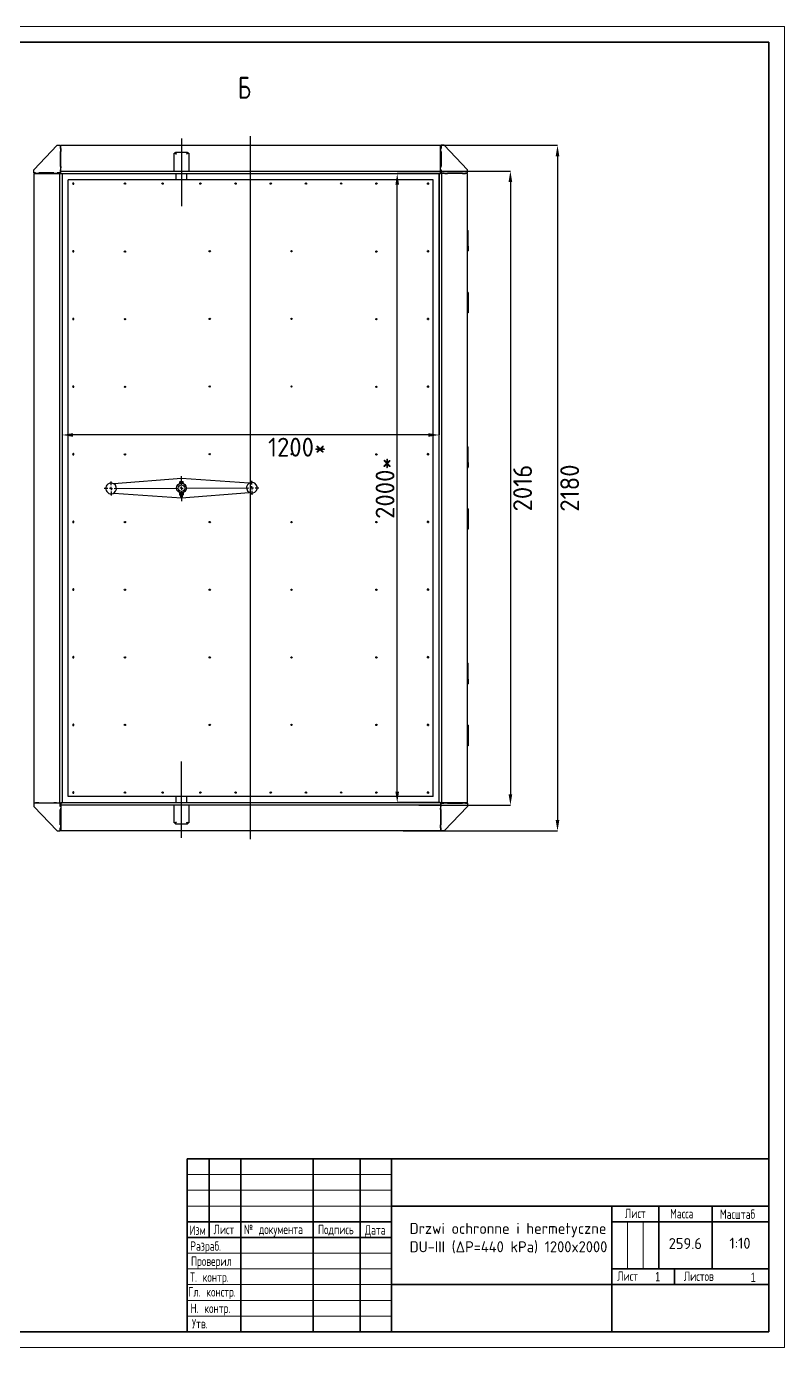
# Model space of a CAD drawing. Header units: millimetres. Extents: x 0 to 594, y 0 to 420.
# Drawn here: x 352.8 to 594, y 0 to 420 of the extents above; entities that cross this region are included whole.
import ezdxf

# ---------------------------------------------------------------- set-up
doc = ezdxf.new("R2010")
doc.units = ezdxf.units.MM
doc.header["$PDSIZE"] = -1
doc.layers.add('FORMAT', color=7, linetype='Continuous')
doc.layers.add('HIDDEN', color=30, linetype='Continuous')
doc.styles.add('GOST-2.304_Type-B', font='')
doc.styles.add('SLDTEXTSTYLE0', font='TXT', dxfattribs={"width": 0.7, "bigfont": 'bigfont'})
doc.styles.add('SLDTEXTSTYLE1', font='TXT', dxfattribs={"width": 0.7})
doc.styles.get('GOST-2.304_Type-B').set_extended_font_data('GOST Common')
doc.dimstyles.new('SLDDIMSTYLE0', dxfattribs={"dimtxt": 3.5, "dimasz": 3.5, "dimexe": 0, "dimexo": 0.0625, "dimgap": 0.875, "dimtad": 2, "dimdec": 1, "dimlfac": 10, "dimrnd": 1e-09, "dimzin": 12, "dimdsep": 46, "dimtxsty": 'SLDTEXTSTYLE1', "dimsah": 1, "dimcen": 0.09, "dimadec": 0, "dimazin": 3, "dimtfac": 1, "dimtdec": 1, "dimtofl": 0, "dimtmove": 0, "dimatfit": 3, "dimfxl": 1, "dimfrac": 2, "dimtolj": 1, "dimtzin": 12, "dimarcsym": 0})

# ---------------------------------------------------------------- blocks, each defined once
blk = doc.blocks.new('_D_15')
at = {"layer": 'Defpoints', "color": 0, "transparency": 16777216}
for p in [(470.77, 373.23), (484.54, 373.23), (484.54, 173.23)]:
    blk.add_point(p, dxfattribs=at)
at = {"layer": 'FORMAT', "color": 0, "lineweight": -2, "transparency": 16777216}
for p, q in [((484.48, 373.23), (470.77, 373.23)), ((470.77, 176.73), (470.77, 369.73)), ((484.48, 173.23), (470.77, 173.23))]:
    blk.add_line(p, q, dxfattribs=at)
at = {"layer": 'FORMAT', "color": 0, "transparency": 16777216}
for points in [[(470.19, 369.73), (471.35, 369.73), (470.77, 373.23)], [(470.19, 176.73), (471.35, 176.73), (470.77, 173.23)]]:
    blk.add_solid(points, dxfattribs=at)
at = {"layer": 'FORMAT', "color": 0, "transparency": 16777216, "insert": (463.9, 273.23), "char_height": 6, "attachment_point": 2, "rotation": 90, "style": 'GOST-2.304_Type-B'}
blk.add_mtext('\\A1;2000*', dxfattribs=at)
blk = doc.blocks.new('_D_16')
at = {"layer": 'Defpoints', "color": 0, "transparency": 16777216}
for p in [(364.14, 373.23), (484.14, 373.23), (364.14, 290.12)]:
    blk.add_point(p, dxfattribs=at)
at = {"layer": 'FORMAT', "color": 0, "lineweight": -2, "transparency": 16777216}
for p, q in [((364.14, 373.17), (364.14, 290.12)), ((484.14, 373.17), (484.14, 290.12)), ((480.64, 290.12), (367.64, 290.12))]:
    blk.add_line(p, q, dxfattribs=at)
at = {"layer": 'FORMAT', "color": 0, "transparency": 16777216}
for points in [[(367.64, 290.7), (367.64, 289.54), (364.14, 290.12)], [(480.64, 290.7), (480.64, 289.54), (484.14, 290.12)]]:
    blk.add_solid(points, dxfattribs=at)
at = {"layer": 'FORMAT', "color": 0, "transparency": 16777216, "insert": (438.93, 289.24), "char_height": 6, "attachment_point": 2, "style": 'GOST-2.304_Type-B'}
blk.add_mtext('\\A1;1200*', dxfattribs=at)
blk = doc.blocks.new('SW_CENTERMARKSYMBOL_3')
at = {"layer": 'FORMAT', "color": 0}
for p, q in [((0, 0), (-0.5, 0)), ((0, 1), (-0.01, 2.2)), ((0, 0), (0, 0.5)), ((0, 0), (0, -0.5)), ((0, 0), (0.5, 0)), ((1, 0), (21.4, 0.1)), ((22.4, 0.11), (21.9, 0.1)), ((22.39, 1.11), (22.38, 3.93)), ((22.4, 0.11), (22.4, 0.61)), ((22.4, 0.11), (22.4, -0.39)), ((22.4, 0.11), (22.9, 0.11)), ((23.4, 0.11), (43.8, 0.21)), ((44.8, 0.21), (44.3, 0.21)), ((44.79, 1.21), (44.79, 2.41)), ((44.8, 0.21), (44.8, 0.71)), ((44.8, 0.21), (45.3, 0.22)), ((44.8, 0.21), (44.8, -0.29)), ((45.8, 0.22), (47, 0.22)), ((-1, 0), (-2.2, -0.01)), ((0, -1), (0.01, -2.2)), ((22.4, -0.89), (22.42, -4.08)), ((44.8, -0.79), (44.81, -1.99))]:
    blk.add_line(p, q, dxfattribs=at)
blk = doc.blocks.new('*D59')
at = {"layer": 'Defpoints', "color": 0, "transparency": 16777216}
for p in [(476.26, 374.03), (477.54, 172.43), (506.78, 172.43)]:
    blk.add_point(p, dxfattribs=at)
at = {"layer": 'FORMAT', "color": 0, "lineweight": -2, "transparency": 16777216}
for p, q in [((476.32, 374.03), (506.78, 374.03)), ((506.78, 370.53), (506.78, 175.93)), ((477.61, 172.43), (506.78, 172.43))]:
    blk.add_line(p, q, dxfattribs=at)
at = {"layer": 'FORMAT', "color": 0, "transparency": 16777216}
for points in [[(506.19, 370.53), (507.36, 370.53), (506.78, 374.03)], [(506.19, 175.93), (507.36, 175.93), (506.78, 172.43)]]:
    blk.add_solid(points, dxfattribs=at)
at = {"layer": 'FORMAT', "color": 0, "transparency": 16777216, "insert": (510.65, 273.23), "char_height": 6, "attachment_point": 5, "rotation": 90, "style": 'GOST-2.304_Type-B'}
blk.add_mtext('\\A1;2016', dxfattribs=at)
blk = doc.blocks.new('*D62')
at = {"layer": 'Defpoints', "color": 0, "transparency": 16777216}
for p in [(472.55, 382.23), (472.55, 164.23), (521.76, 164.23)]:
    blk.add_point(p, dxfattribs=at)
at = {"layer": 'FORMAT', "color": 0, "lineweight": -2, "transparency": 16777216}
for p, q in [((472.62, 382.23), (521.76, 382.23)), ((521.76, 378.73), (521.76, 167.73)), ((472.62, 164.23), (521.76, 164.23))]:
    blk.add_line(p, q, dxfattribs=at)
at = {"layer": 'FORMAT', "color": 0, "transparency": 16777216}
for points in [[(521.18, 378.73), (522.34, 378.73), (521.76, 382.23)], [(521.18, 167.73), (522.34, 167.73), (521.76, 164.23)]]:
    blk.add_solid(points, dxfattribs=at)
at = {"layer": 'FORMAT', "color": 0, "transparency": 16777216, "insert": (525.63, 273.23), "char_height": 6, "attachment_point": 5, "rotation": 90, "style": 'GOST-2.304_Type-B'}
blk.add_mtext('\\A1;2180', dxfattribs=at)

msp = doc.modelspace()

# ---------------------------------------------------------------- linework, layer by layer
at = {"color": 7, "linetype": 'Continuous', "lineweight": 35}
for p, q in [((20, 415), (589, 415)), ((589, 415), (589, 5)), ((404, 5), (404, 60)), ((404, 60), (589, 60)), ((411, 60), (411, 35)), ((421, 60), (421, 5)), ((444, 60), (444, 5)), ((459, 60), (459, 5)), ((469, 60), (469, 5)), ((469, 45), (589, 45)), ((539, 5), (539, 45)), ((554, 45), (554, 25)), ((571, 45), (571, 25)), ((404, 40), (469, 40)), ((539, 40), (589, 40)), ((404, 35), (469, 35)), ((539, 25), (589, 25)), ((559, 25), (559, 20)), ((469, 20), (589, 20)), ((20, 5), (589, 5))]:
    msp.add_line(p, q, dxfattribs=at)
at = {"color": 7, "linetype": 'Continuous', "lineweight": 18}
for p, q in [((404, 55), (469, 55)), ((404, 50), (469, 50)), ((404, 45), (469, 45)), ((544, 40), (544, 25)), ((549, 40), (549, 25)), ((404, 30), (469, 30)), ((404, 25), (469, 25)), ((404, 20), (469, 20)), ((404, 15), (469, 15)), ((404, 10), (469, 10))]:
    msp.add_line(p, q, dxfattribs=at)
at = {"layer": 'FORMAT'}
for p, q in [((355.142, 374.428), (362.542, 382.228)), ((362.542, 382.228), (363.542, 382.228)), ((363.542, 382.228), (363.542, 381.228)), ((363.742, 382.228), (484.542, 382.228)), ((363.742, 381.898), (363.742, 382.228)), ((402.142, 384.359), (402.142, 362.809)), ((424.142, 161.592), (424.142, 385.119)), ((484.542, 381.898), (484.542, 382.228)), ((484.742, 382.228), (484.742, 381.228)), ((485.742, 382.228), (484.742, 382.228)), ((493.142, 374.428), (485.742, 382.228)), ((363.542, 381.228), (363.742, 381.228)), ((363.742, 380.228), (363.542, 380.228)), ((363.542, 380.228), (363.542, 375.428)), ((363.742, 375.028), (363.742, 381.898)), ((363.742, 381.228), (363.742, 380.228)), ((399.849, 379.663), (399.842, 379.658)), ((399.842, 374.028), (399.842, 379.658)), ((400.213, 380.028), (404.071, 380.028)), ((404.442, 379.658), (404.442, 374.028)), ((484.542, 375.028), (484.542, 381.898)), ((484.542, 381.228), (484.542, 380.228)), ((484.742, 381.228), (484.542, 381.228)), ((484.542, 380.228), (484.742, 380.228)), ((484.742, 380.228), (484.742, 375.428)), ((355.142, 373.428), (355.142, 374.428)), ((363.542, 375.428), (363.742, 375.428)), ((363.742, 374.428), (363.542, 374.428)), ((363.542, 374.428), (363.542, 373.428)), ((363.742, 375.428), (363.742, 375.028)), ((363.742, 374.028), (363.742, 375.028)), ((363.742, 373.698), (363.742, 374.028)), ((363.742, 374.028), (484.542, 374.028)), ((484.542, 375.428), (484.542, 375.028)), ((484.742, 375.428), (484.542, 375.428)), ((484.542, 374.028), (484.542, 375.028)), ((484.542, 374.428), (484.742, 374.428)), ((484.542, 373.698), (484.542, 374.028)), ((484.742, 374.428), (484.742, 373.428)), ((493.142, 373.428), (493.142, 374.428)), ((355.742, 373.428), (355.142, 373.428)), ((355.142, 373.228), (355.142, 173.228)), ((355.142, 373.228), (355.472, 373.228)), ((355.472, 373.228), (362.342, 373.228)), ((355.742, 373.228), (355.742, 373.428)), ((356.742, 373.228), (355.742, 373.228)), ((361.542, 373.428), (356.742, 373.428)), ((356.742, 373.428), (356.742, 373.228)), ((361.542, 373.228), (361.542, 373.428)), ((362.342, 373.228), (361.542, 373.228)), ((362.342, 373.228), (363.342, 373.228)), ((362.542, 373.428), (362.542, 373.228)), ((363.542, 373.428), (362.542, 373.428)), ((363.342, 373.228), (363.342, 173.228)), ((363.342, 373.228), (363.672, 373.228)), ((363.672, 373.228), (364.142, 373.228)), ((363.742, 373.228), (363.742, 373.698)), ((363.742, 373.228), (484.542, 373.228)), ((364.142, 373.228), (364.142, 173.228)), ((366.042, 175.228), (366.042, 371.228)), ((366.265, 371.228), (366.042, 371.228)), ((383.091, 371.228), (366.265, 371.228)), ((383.169, 371.228), (383.091, 371.228)), ((465.116, 371.228), (383.169, 371.228)), ((400.392, 373.228), (400.392, 371.228)), ((403.892, 371.228), (403.892, 373.228)), ((465.194, 371.228), (465.116, 371.228)), ((482.02, 371.228), (465.194, 371.228)), ((482.242, 371.228), (482.02, 371.228)), ((482.242, 175.228), (482.242, 371.228)), ((484.142, 173.228), (484.142, 373.228)), ((484.612, 373.228), (484.142, 373.228)), ((484.542, 373.228), (484.542, 373.698)), ((484.942, 373.228), (484.612, 373.228)), ((484.742, 373.428), (485.742, 373.428)), ((484.942, 173.228), (484.942, 373.228)), ((485.942, 373.228), (484.942, 373.228)), ((485.742, 373.428), (485.742, 373.228)), ((485.942, 373.228), (486.742, 373.228)), ((492.812, 373.228), (485.942, 373.228)), ((486.742, 373.428), (491.542, 373.428)), ((486.742, 373.228), (486.742, 373.428)), ((491.542, 373.428), (491.542, 373.228)), ((491.542, 373.228), (492.542, 373.228)), ((492.542, 373.428), (493.142, 373.428)), ((492.542, 373.228), (492.542, 373.428)), ((493.142, 373.228), (492.812, 373.228)), ((493.142, 173.228), (493.142, 373.228)), ((493.142, 355.128), (493.392, 355.128)), ((493.392, 350.128), (493.392, 355.128)), ((493.142, 350.128), (493.392, 350.128)), ((493.142, 350.053), (493.342, 350.053)), ((493.342, 348.653), (493.142, 348.653)), ((493.142, 348.628), (493.392, 348.628)), ((493.342, 350.053), (493.342, 348.653)), ((493.392, 350.128), (493.392, 350.078)), ((493.392, 348.628), (493.392, 350.078)), ((493.392, 335.428), (493.142, 335.428)), ((493.142, 335.403), (493.342, 335.403)), ((493.342, 334.003), (493.142, 334.003)), ((493.392, 333.928), (493.142, 333.928)), ((493.342, 335.403), (493.342, 334.003)), ((493.392, 335.428), (493.392, 333.978)), ((493.392, 333.978), (493.392, 333.928)), ((493.392, 333.928), (493.392, 328.928)), ((493.392, 328.928), (493.142, 328.928)), ((493.142, 286.328), (493.392, 286.328)), ((493.392, 281.328), (493.392, 286.328)), ((493.142, 281.328), (493.392, 281.328)), ((493.142, 281.253), (493.342, 281.253)), ((493.342, 279.853), (493.142, 279.853)), ((493.142, 279.828), (493.392, 279.828)), ((493.342, 281.253), (493.342, 279.853)), ((493.392, 281.328), (493.392, 281.278)), ((493.392, 279.828), (493.392, 281.278)), ((402.128, 276.308), (380.593, 274.594)), ((401.546, 274.94), (401.545, 274.78)), ((401.545, 274.78), (402.745, 274.777)), ((401.546, 274.94), (402.746, 274.937)), ((401.568, 274.939), (401.569, 275.266)), ((401.697, 275.339), (401.569, 275.266)), ((401.697, 275.339), (402.147, 275.338)), ((401.844, 274.24), (401.844, 274.235)), ((401.845, 274.779), (401.845, 274.75)), ((401.857, 274.939), (401.858, 275.265)), ((423.678, 274.799), (402.128, 276.308)), ((402.147, 275.338), (402.597, 275.337)), ((402.434, 274.938), (402.435, 275.264)), ((402.444, 274.234), (402.444, 274.239)), ((402.445, 274.748), (402.445, 274.778)), ((402.724, 275.264), (402.597, 275.337)), ((402.723, 274.937), (402.724, 275.264)), ((402.745, 274.777), (402.746, 274.937)), ((380.607, 271.657), (402.157, 270.148)), ((401.539, 271.68), (401.539, 271.52)), ((401.539, 271.68), (402.739, 271.677)), ((401.539, 271.52), (402.739, 271.517)), ((401.561, 271.446), (401.56, 271.073)), ((401.56, 271.073), (401.688, 270.999)), ((401.689, 271.519), (401.561, 271.446)), ((401.688, 270.999), (402.588, 270.997)), ((401.838, 270.999), (401.837, 270.539)), ((401.837, 270.539), (401.936, 270.439)), ((401.837, 270.539), (402.137, 270.538)), ((401.839, 271.708), (401.839, 271.679)), ((401.84, 272.223), (401.84, 272.217)), ((401.85, 271.445), (401.849, 271.072)), ((402.136, 270.438), (401.936, 270.439)), ((402.336, 270.438), (402.136, 270.438)), ((402.137, 270.538), (402.437, 270.538)), ((402.157, 270.148), (423.692, 271.863)), ((402.336, 270.438), (402.437, 270.538)), ((402.427, 271.444), (402.426, 271.071)), ((402.437, 270.538), (402.438, 270.998)), ((402.439, 271.678), (402.439, 271.707)), ((402.44, 272.216), (402.44, 272.221)), ((402.588, 270.997), (402.715, 271.071)), ((402.716, 271.444), (402.589, 271.517)), ((402.716, 271.444), (402.715, 271.071)), ((402.739, 271.517), (402.739, 271.677)), ((493.392, 266.628), (493.142, 266.628)), ((493.142, 266.603), (493.342, 266.603)), ((493.342, 265.203), (493.142, 265.203)), ((493.392, 265.128), (493.142, 265.128)), ((493.342, 266.603), (493.342, 265.203)), ((493.392, 266.628), (493.392, 265.178)), ((493.392, 265.178), (493.392, 265.128)), ((493.392, 265.128), (493.392, 260.128)), ((493.392, 260.128), (493.142, 260.128)), ((493.142, 217.528), (493.392, 217.528)), ((493.392, 212.528), (493.392, 217.528)), ((493.142, 212.528), (493.392, 212.528)), ((493.142, 212.453), (493.342, 212.453)), ((493.342, 211.053), (493.142, 211.053)), ((493.142, 211.028), (493.392, 211.028)), ((493.342, 212.453), (493.342, 211.053)), ((493.392, 212.528), (493.392, 212.478)), ((493.392, 211.028), (493.392, 212.478)), ((493.392, 197.828), (493.142, 197.828)), ((493.142, 197.803), (493.342, 197.803)), ((493.342, 197.803), (493.342, 196.403)), ((493.392, 197.828), (493.392, 196.378)), ((493.342, 196.403), (493.142, 196.403)), ((493.392, 196.328), (493.142, 196.328)), ((493.392, 196.378), (493.392, 196.328)), ((493.392, 196.328), (493.392, 191.328)), ((493.392, 191.328), (493.142, 191.328)), ((402.142, 162.075), (402.142, 186.287)), ((355.142, 173.228), (355.472, 173.228)), ((355.142, 173.028), (355.142, 172.028)), ((355.742, 173.028), (355.142, 173.028)), ((355.472, 173.228), (362.342, 173.228)), ((355.742, 173.228), (355.742, 173.028)), ((356.742, 173.228), (355.742, 173.228)), ((356.742, 173.028), (356.742, 173.228)), ((361.542, 173.028), (356.742, 173.028)), ((361.542, 173.228), (361.542, 173.028)), ((362.342, 173.228), (361.542, 173.228)), ((362.342, 173.228), (363.342, 173.228)), ((362.542, 173.028), (362.542, 173.228)), ((363.542, 173.028), (362.542, 173.028)), ((363.342, 173.228), (363.672, 173.228)), ((363.542, 172.028), (363.542, 173.028)), ((363.672, 173.228), (364.142, 173.228)), ((484.542, 173.228), (363.742, 173.228)), ((363.742, 173.228), (363.742, 172.758)), ((363.742, 172.758), (363.742, 172.428)), ((484.542, 172.428), (363.742, 172.428)), ((363.742, 172.428), (363.742, 171.428)), ((366.265, 175.228), (366.042, 175.228)), ((383.091, 175.228), (366.265, 175.228)), ((383.169, 175.228), (383.091, 175.228)), ((465.116, 175.228), (383.169, 175.228)), ((399.842, 166.799), (399.842, 172.428)), ((400.392, 175.228), (400.392, 173.228)), ((403.892, 173.228), (403.892, 175.228)), ((404.442, 172.428), (404.442, 166.799)), ((465.194, 175.228), (465.116, 175.228)), ((482.02, 175.228), (465.194, 175.228)), ((482.242, 175.228), (482.02, 175.228)), ((484.612, 173.228), (484.142, 173.228)), ((484.542, 173.228), (484.542, 172.758)), ((484.542, 172.758), (484.542, 172.428)), ((484.542, 172.428), (484.542, 171.428)), ((484.942, 173.228), (484.612, 173.228)), ((484.742, 172.028), (484.742, 173.028)), ((484.742, 173.028), (485.742, 173.028)), ((485.942, 173.228), (484.942, 173.228)), ((485.742, 173.028), (485.742, 173.228)), ((485.942, 173.228), (486.742, 173.228)), ((492.812, 173.228), (485.942, 173.228)), ((486.742, 173.228), (486.742, 173.028)), ((486.742, 173.028), (491.542, 173.028)), ((491.542, 173.028), (491.542, 173.228)), ((491.542, 173.228), (492.542, 173.228)), ((492.542, 173.228), (492.542, 173.028)), ((492.542, 173.028), (493.142, 173.028)), ((493.142, 173.228), (492.812, 173.228)), ((493.142, 173.028), (493.142, 172.028)), ((355.142, 172.028), (362.542, 164.228)), ((363.742, 172.028), (363.542, 172.028)), ((363.542, 171.028), (363.742, 171.028)), ((363.542, 166.228), (363.542, 171.028)), ((363.742, 171.028), (363.742, 171.428)), ((363.742, 171.428), (363.742, 164.558)), ((484.542, 172.028), (484.742, 172.028)), ((484.542, 171.028), (484.542, 171.428)), ((484.542, 171.428), (484.542, 164.558)), ((484.742, 171.028), (484.542, 171.028)), ((484.742, 166.228), (484.742, 171.028)), ((493.142, 172.028), (485.742, 164.228)), ((362.542, 164.228), (363.542, 164.228)), ((363.742, 166.228), (363.542, 166.228)), ((363.542, 165.228), (363.742, 165.228)), ((363.542, 164.228), (363.542, 165.228)), ((363.742, 165.228), (363.742, 166.228)), ((363.742, 164.558), (363.742, 164.228)), ((484.542, 164.228), (363.742, 164.228)), ((404.071, 166.428), (400.213, 166.428)), ((404.436, 166.794), (404.442, 166.799)), ((484.542, 165.228), (484.542, 166.228)), ((484.542, 166.228), (484.742, 166.228)), ((484.742, 165.228), (484.542, 165.228)), ((484.542, 164.558), (484.542, 164.228)), ((484.742, 164.228), (484.742, 165.228)), ((485.742, 164.228), (484.742, 164.228))]:
    msp.add_line(p, q, dxfattribs=at)
at = {"layer": 'FORMAT', "flags": 128}
for points in [[(400.151, 379.663), (400.001, 379.663), (399.854, 379.663)], [(400.406, 379.463), (400.333, 379.531), (400.251, 379.603), (400.197, 379.643), (400.158, 379.662), (400.143, 379.66), (400.142, 379.658)], [(400.21, 380.018), (400.21, 379.872), (400.21, 379.723)], [(400.211, 379.722), (400.21, 379.72), (400.216, 379.7), (400.231, 379.67), (400.255, 379.635), (400.324, 379.556), (400.408, 379.465)], [(403.864, 379.473), (403.958, 379.674), (404.029, 379.841), (404.056, 379.917), (404.072, 379.976), (404.077, 380.015), (404.071, 380.028)], [(404.142, 379.658), (404.132, 379.663), (404.102, 379.651), (404.058, 379.622), (403.984, 379.561), (403.878, 379.463)], [(404.077, 379.721), (404.077, 379.869), (404.077, 380.014)], [(404.43, 379.663), (404.283, 379.663), (404.133, 379.663)], [(367.511, 370.028), (367.526, 369.948), (367.57, 369.88), (367.636, 369.834), (367.713, 369.818), (367.791, 369.834), (367.857, 369.88), (367.901, 369.948), (367.916, 370.028), (367.901, 370.109), (367.857, 370.177), (367.791, 370.222), (367.713, 370.238), (367.636, 370.222), (367.57, 370.177), (367.526, 370.109), (367.511, 370.028)], [(480.774, 370.028), (480.758, 369.948), (480.714, 369.88), (480.649, 369.834), (480.571, 369.818), (480.493, 369.834), (480.428, 369.88), (480.384, 369.948), (480.368, 370.028), (480.384, 370.109), (480.428, 370.177), (480.493, 370.222), (480.571, 370.238), (480.649, 370.222), (480.714, 370.177), (480.758, 370.109), (480.774, 370.028)], [(367.511, 348.517), (367.526, 348.437), (367.57, 348.369), (367.636, 348.323), (367.713, 348.307), (367.791, 348.323), (367.857, 348.369), (367.901, 348.437), (367.916, 348.517), (367.901, 348.598), (367.857, 348.666), (367.791, 348.711), (367.713, 348.727), (367.636, 348.711), (367.57, 348.666), (367.526, 348.598), (367.511, 348.517)], [(480.774, 348.517), (480.758, 348.437), (480.714, 348.369), (480.649, 348.323), (480.571, 348.307), (480.493, 348.323), (480.428, 348.369), (480.384, 348.437), (480.368, 348.517), (480.384, 348.598), (480.428, 348.666), (480.493, 348.711), (480.571, 348.727), (480.649, 348.711), (480.714, 348.666), (480.758, 348.598), (480.774, 348.517)], [(367.511, 327.006), (367.526, 326.926), (367.57, 326.858), (367.636, 326.812), (367.713, 326.796), (367.791, 326.812), (367.857, 326.858), (367.901, 326.926), (367.916, 327.006), (367.901, 327.086), (367.857, 327.155), (367.791, 327.2), (367.713, 327.216), (367.636, 327.2), (367.57, 327.155), (367.526, 327.086), (367.511, 327.006)], [(480.774, 327.006), (480.758, 326.926), (480.714, 326.858), (480.649, 326.812), (480.571, 326.796), (480.493, 326.812), (480.428, 326.858), (480.384, 326.926), (480.368, 327.006), (480.384, 327.086), (480.428, 327.155), (480.493, 327.2), (480.571, 327.216), (480.649, 327.2), (480.714, 327.155), (480.758, 327.086), (480.774, 327.006)], [(367.511, 305.495), (367.526, 305.415), (367.57, 305.346), (367.636, 305.301), (367.713, 305.285), (367.791, 305.301), (367.857, 305.346), (367.901, 305.415), (367.916, 305.495), (367.901, 305.575), (367.857, 305.643), (367.791, 305.689), (367.713, 305.705), (367.636, 305.689), (367.57, 305.643), (367.526, 305.575), (367.511, 305.495)], [(480.774, 305.495), (480.758, 305.415), (480.714, 305.346), (480.649, 305.301), (480.571, 305.285), (480.493, 305.301), (480.428, 305.346), (480.384, 305.415), (480.368, 305.495), (480.384, 305.575), (480.428, 305.643), (480.493, 305.689), (480.571, 305.705), (480.649, 305.689), (480.714, 305.643), (480.758, 305.575), (480.774, 305.495)], [(367.511, 283.984), (367.526, 283.903), (367.57, 283.835), (367.636, 283.79), (367.713, 283.774), (367.791, 283.79), (367.857, 283.835), (367.901, 283.903), (367.916, 283.984), (367.901, 284.064), (367.857, 284.132), (367.791, 284.178), (367.713, 284.194), (367.636, 284.178), (367.57, 284.132), (367.526, 284.064), (367.511, 283.984)], [(480.774, 283.984), (480.758, 283.903), (480.714, 283.835), (480.649, 283.79), (480.571, 283.774), (480.493, 283.79), (480.428, 283.835), (480.384, 283.903), (480.368, 283.984), (480.384, 284.064), (480.428, 284.132), (480.493, 284.178), (480.571, 284.194), (480.649, 284.178), (480.714, 284.132), (480.758, 284.064), (480.774, 283.984)], [(401.569, 275.266), (401.724, 275.31), (401.858, 275.265)], [(402.435, 275.264), (402.59, 275.308), (402.724, 275.264)], [(401.849, 271.072), (401.694, 271.028), (401.56, 271.073)], [(401.561, 271.446), (401.716, 271.49), (401.85, 271.445)], [(402.715, 271.071), (402.56, 271.027), (402.426, 271.071)], [(402.427, 271.444), (402.582, 271.488), (402.716, 271.444)], [(367.511, 262.473), (367.526, 262.392), (367.57, 262.324), (367.636, 262.279), (367.713, 262.263), (367.791, 262.279), (367.857, 262.324), (367.901, 262.392), (367.916, 262.473), (367.901, 262.553), (367.857, 262.621), (367.791, 262.667), (367.713, 262.683), (367.636, 262.667), (367.57, 262.621), (367.526, 262.553), (367.511, 262.473)], [(480.774, 262.473), (480.758, 262.392), (480.714, 262.324), (480.649, 262.279), (480.571, 262.263), (480.493, 262.279), (480.428, 262.324), (480.384, 262.392), (480.368, 262.473), (480.384, 262.553), (480.428, 262.621), (480.493, 262.667), (480.571, 262.683), (480.649, 262.667), (480.714, 262.621), (480.758, 262.553), (480.774, 262.473)], [(367.511, 240.962), (367.526, 240.881), (367.57, 240.813), (367.636, 240.768), (367.713, 240.752), (367.791, 240.768), (367.857, 240.813), (367.901, 240.881), (367.916, 240.962), (367.901, 241.042), (367.857, 241.11), (367.791, 241.156), (367.713, 241.172), (367.636, 241.156), (367.57, 241.11), (367.526, 241.042), (367.511, 240.962)], [(480.774, 240.962), (480.758, 240.881), (480.714, 240.813), (480.649, 240.768), (480.571, 240.752), (480.493, 240.768), (480.428, 240.813), (480.384, 240.881), (480.368, 240.962), (480.384, 241.042), (480.428, 241.11), (480.493, 241.156), (480.571, 241.172), (480.649, 241.156), (480.714, 241.11), (480.758, 241.042), (480.774, 240.962)], [(367.511, 219.451), (367.526, 219.37), (367.57, 219.302), (367.636, 219.257), (367.713, 219.241), (367.791, 219.257), (367.857, 219.302), (367.901, 219.37), (367.916, 219.451), (367.901, 219.531), (367.857, 219.599), (367.791, 219.645), (367.713, 219.661), (367.636, 219.645), (367.57, 219.599), (367.526, 219.531), (367.511, 219.451)], [(480.774, 219.451), (480.758, 219.37), (480.714, 219.302), (480.649, 219.257), (480.571, 219.241), (480.493, 219.257), (480.428, 219.302), (480.384, 219.37), (480.368, 219.451), (480.384, 219.531), (480.428, 219.599), (480.493, 219.645), (480.571, 219.661), (480.649, 219.645), (480.714, 219.599), (480.758, 219.531), (480.774, 219.451)], [(367.511, 197.939), (367.526, 197.859), (367.57, 197.791), (367.636, 197.745), (367.713, 197.729), (367.791, 197.745), (367.857, 197.791), (367.901, 197.859), (367.916, 197.939), (367.901, 198.02), (367.857, 198.088), (367.791, 198.133), (367.713, 198.149), (367.636, 198.133), (367.57, 198.088), (367.526, 198.02), (367.511, 197.939)], [(480.774, 197.939), (480.758, 197.859), (480.714, 197.791), (480.649, 197.745), (480.571, 197.729), (480.493, 197.745), (480.428, 197.791), (480.384, 197.859), (480.368, 197.939), (480.384, 198.02), (480.428, 198.088), (480.493, 198.133), (480.571, 198.149), (480.649, 198.133), (480.714, 198.088), (480.758, 198.02), (480.774, 197.939)], [(367.511, 176.428), (367.526, 176.348), (367.57, 176.28), (367.636, 176.234), (367.713, 176.218), (367.791, 176.234), (367.857, 176.28), (367.901, 176.348), (367.916, 176.428), (367.901, 176.509), (367.857, 176.577), (367.791, 176.622), (367.713, 176.638), (367.636, 176.622), (367.57, 176.577), (367.526, 176.509), (367.511, 176.428)], [(480.774, 176.428), (480.758, 176.348), (480.714, 176.28), (480.649, 176.234), (480.571, 176.218), (480.493, 176.234), (480.428, 176.28), (480.384, 176.348), (480.368, 176.428), (480.384, 176.509), (480.428, 176.577), (480.493, 176.622), (480.571, 176.638), (480.649, 176.622), (480.714, 176.577), (480.758, 176.509), (480.774, 176.428)], [(399.854, 166.794), (400.001, 166.794), (400.151, 166.794)], [(400.142, 166.799), (400.153, 166.794), (400.183, 166.806), (400.227, 166.834), (400.3, 166.896), (400.406, 166.994)], [(400.42, 166.983), (400.327, 166.782), (400.255, 166.616), (400.229, 166.54), (400.213, 166.481), (400.207, 166.442), (400.213, 166.428)], [(400.207, 166.735), (400.207, 166.587), (400.207, 166.442)], [(404.074, 166.735), (404.074, 166.736), (404.068, 166.757), (404.053, 166.787), (404.029, 166.822), (403.961, 166.9), (403.877, 166.992)], [(403.878, 166.994), (403.951, 166.925), (404.034, 166.853), (404.088, 166.814), (404.127, 166.795), (404.142, 166.796), (404.142, 166.799)], [(404.074, 166.439), (404.074, 166.585), (404.074, 166.734)], [(404.133, 166.794), (404.283, 166.794), (404.43, 166.794)]]:
    msp.add_lwpolyline(points, dxfattribs=at)
at = {"layer": 'FORMAT'}
for centre, radius in [((384.142, 370.028), 0.21), ((396.142, 370.028), 0.21), ((408.142, 370.028), 0.21), ((419.342, 370.028), 0.21), ((430.542, 370.028), 0.21), ((441.742, 370.028), 0.21), ((452.942, 370.028), 0.21), ((464.142, 370.028), 0.21), ((384.142, 348.428), 0.21), ((411.142, 348.528), 0.21), ((437.142, 348.528), 0.21), ((464.142, 348.428), 0.21), ((384.142, 326.928), 0.21), ((411.142, 327.028), 0.21), ((437.142, 327.028), 0.21), ((464.142, 326.928), 0.21), ((384.142, 305.428), 0.21), ((411.142, 305.528), 0.21), ((437.142, 305.528), 0.21), ((464.142, 305.428), 0.21), ((384.142, 283.928), 0.21), ((411.142, 284.028), 0.21), ((437.142, 284.028), 0.21), ((464.142, 283.928), 0.21), ((402.142, 273.228), 1.55), ((402.142, 273.228), 1.055), ((384.142, 262.428), 0.21), ((411.142, 262.428), 0.21), ((437.142, 262.428), 0.21), ((464.142, 262.428), 0.21), ((384.142, 240.928), 0.21), ((411.142, 240.928), 0.21), ((437.142, 240.928), 0.21), ((464.142, 240.928), 0.21), ((384.142, 219.428), 0.21), ((411.142, 219.428), 0.21), ((437.142, 219.428), 0.21), ((464.142, 219.428), 0.21), ((384.142, 197.928), 0.21), ((411.142, 197.928), 0.21), ((437.142, 197.928), 0.21), ((464.142, 197.928), 0.21), ((384.142, 176.428), 0.21), ((396.142, 176.428), 0.21), ((408.142, 176.428), 0.21), ((419.342, 176.428), 0.21), ((430.542, 176.428), 0.21), ((441.742, 176.428), 0.21), ((452.942, 176.428), 0.21), ((464.142, 176.428), 0.21)]:
    msp.add_circle(centre, radius, dxfattribs=at)
for centre, radius, start, end in [((399.402, 377.707), 2.008, 60.29048, 76.79237), ((402.024, 380.391), 1.847, 191.30988, 209.77029), ((400.442, 379.428), 0.05, 154.04834, 270), ((400.442, 379.428), 0.05, 135.92672, 154.04834), ((400.442, 379.428), 0.05, 115.38336, 133.39893), ((400.442, 379.428), 0.05, 0, 115.35311), ((400.442, 379.428), 0.05, 270, 0), ((403.842, 379.428), 0.05, 64.07159, 180), ((403.842, 379.428), 0.05, 180, 270), ((403.842, 379.428), 0.05, 270, 25.95144), ((403.842, 379.428), 0.05, 45.92692, 64.04855), ((403.428, 380.02), 0.714, 308.94461, 335.30422), ((403.842, 379.428), 0.05, 25.95144, 44.07302), ((404.863, 377.753), 1.958, 103.02728, 119.90618), ((367.746, 370.028), 0.21, 95.25229, 264.74771), ((480.541, 370.032), 0.207, 359.06844, 85.29404), ((480.541, 370.025), 0.207, 274.70596, 0.93156), ((367.746, 348.517), 0.21, 95.25229, 264.74771), ((480.541, 348.521), 0.207, 359.06844, 85.29404), ((480.541, 348.514), 0.207, 274.70596, 0.93156), ((367.746, 327.006), 0.21, 95.25229, 264.74771), ((480.541, 327.009), 0.207, 359.06844, 85.29404), ((480.541, 327.003), 0.207, 274.70596, 0.93156), ((367.746, 305.495), 0.21, 95.25229, 264.74771), ((480.541, 305.498), 0.207, 359.06844, 85.29404), ((480.541, 305.492), 0.207, 274.70596, 0.93156), ((367.746, 283.984), 0.21, 95.25229, 264.74771), ((480.541, 283.987), 0.207, 359.06844, 85.29404), ((480.541, 283.98), 0.207, 274.70596, 0.93156), ((379.742, 273.121), 1.7, 126.28327, 306.28327), ((379.742, 273.121), 1.7, 306.28327, 126.28327), ((402.144, 274.323), 0.985, 72.83224, 106.92985), ((424.542, 273.335), 1.7, 125.35098, 305.35098), ((424.542, 273.335), 1.7, 305.35098, 125.35098), ((402.14, 272.011), 0.983, 252.80012, 286.96198), ((402.137, 270.505), 0.983, 72.80012, 106.96198), ((367.746, 262.473), 0.21, 95.25229, 264.74771), ((480.541, 262.476), 0.207, 359.06844, 85.29404), ((480.541, 262.469), 0.207, 274.70596, 0.93156), ((367.746, 240.962), 0.21, 95.25229, 264.74771), ((480.541, 240.965), 0.207, 359.06844, 85.29404), ((480.541, 240.958), 0.207, 274.70596, 0.93156), ((367.746, 219.451), 0.21, 95.25229, 264.74771), ((480.541, 219.454), 0.207, 359.06844, 85.29404), ((480.541, 219.447), 0.207, 274.70596, 0.93156), ((367.746, 197.939), 0.21, 95.25229, 264.74771), ((480.541, 197.943), 0.207, 359.06844, 85.29404), ((480.541, 197.936), 0.207, 274.70596, 0.93156), ((367.746, 176.428), 0.21, 95.25229, 264.74771), ((480.541, 176.432), 0.207, 359.06844, 85.29404), ((480.541, 176.425), 0.207, 274.70596, 0.93156), ((399.421, 168.704), 1.958, 283.02728, 299.90618), ((400.856, 166.437), 0.714, 128.94461, 155.30422), ((400.442, 167.028), 0.05, 90, 205.95144), ((400.442, 167.028), 0.05, 205.95144, 224.07302), ((400.442, 167.028), 0.05, 225.92692, 244.04855), ((400.442, 167.028), 0.05, 244.07159, 360), ((400.442, 167.028), 0.05, 0, 90), ((403.842, 167.028), 0.05, 90, 180), ((403.842, 167.028), 0.05, 180, 295.35311), ((403.842, 167.028), 0.05, 334.04834, 90), ((403.842, 167.028), 0.05, 295.38336, 313.39893), ((402.26, 166.066), 1.847, 11.30988, 29.77029), ((403.842, 167.028), 0.05, 315.92672, 334.04834), ((404.882, 168.75), 2.008, 240.29048, 256.79237)]:
    msp.add_arc(centre, radius, start, end, dxfattribs=at)
at = {"layer": 'HIDDEN', "color": 1, "lineweight": 18}
for p, q in [((0, 420), (594, 420)), ((594, 420), (594, 0)), ((594, 0), (0, 0))]:
    msp.add_line(p, q, dxfattribs=at)

# ---------------------------------------------------------------- block references
at = {"layer": 'FORMAT'}
msp.add_blockref('SW_CENTERMARKSYMBOL_3', (379.742, 273.121), dxfattribs=at)

# ---------------------------------------------------------------- texts
at = {"color": 7, "linetype": 'Continuous', "lineweight": 0, "char_height": 3, "attachment_point": 1}
for s, insert, style in [('Лист', (543.232, 44.186), 'SLDTEXTSTYLE0'), ('Масса', (557.584, 44.064), 'SLDTEXTSTYLE0'), ('Масштаб', (573.413, 43.909), 'SLDTEXTSTYLE0'), ('Изм', (404.675, 38.803), 'SLDTEXTSTYLE0'), ('Лист', (412.349, 39.038), 'SLDTEXTSTYLE0'), ('№ документа', (421.986, 39.093), 'SLDTEXTSTYLE0'), ('Подпись', (445.56, 39.038), 'SLDTEXTSTYLE0'), ('Дата', (460.476, 38.882), 'SLDTEXTSTYLE0'), ('Разраб.', (404.954, 33.77), 'SLDTEXTSTYLE0'), ('Проверил', (405.162, 28.97), 'SLDTEXTSTYLE0'), ('Т. контр.', (404.892, 23.905), 'SLDTEXTSTYLE0'), ('Лист', (540.774, 24.216), 'SLDTEXTSTYLE0'), ('1', (552.863, 24.062), 'SLDTEXTSTYLE1'), ('Листов', (561.962, 24.178), 'SLDTEXTSTYLE0'), ('1', (583.224, 23.811), 'SLDTEXTSTYLE1'), ('Гл. констр.', (404.296, 19.203), 'SLDTEXTSTYLE0'), ('Н. контр.', (405.033, 13.993), 'SLDTEXTSTYLE0'), ('Утв.', (405.461, 9.092), 'SLDTEXTSTYLE0')]:
    msp.add_mtext(s, dxfattribs=dict(at, insert=insert, style=style))
at = {"color": 7, "linetype": 'Continuous', "lineweight": 0, "char_height": 3.5, "width": 66.21176, "attachment_point": 1, "style": 'GOST-2.304_Type-B'}
for s, insert in [('Drzwi ochronne i hermetyczne DU-III (ΔР=440 kPa) 1200x2000', (474.714, 39.631)), ('259.6', (557.128, 34.813)), ('1:10', (576.447, 34.918))]:
    msp.add_mtext(s, dxfattribs=dict(at, insert=insert))
at = {"layer": 'FORMAT', "insert": (422.178, 404.008), "char_height": 7, "attachment_point": 2, "style": 'SLDTEXTSTYLE0'}
msp.add_mtext('Б', dxfattribs=at)

# ---------------------------------------------------------------- dimensions: what is measured, and where the dimension line sits
at = {"layer": 'FORMAT'}
for base, p1, p2, picture, middle in [((521.759, 164.228), (472.554, 382.228), (472.554, 164.228), '*D62', (525.634, 273.228)), ((506.778, 172.428), (476.255, 374.028), (477.545, 172.428), '*D59', (510.653, 273.228))]:
    dim = msp.add_linear_dim(base=base, p1=p1, p2=p2, angle=90, dimstyle='SLDDIMSTYLE0', override={"dimtxt": 6, "dimtxsty": 'GOST-2.304_Type-B'}, dxfattribs=at)
    dim.commit()
    dim.dimension.update_dxf_attribs({"geometry": picture, "text_midpoint": middle})
dim = msp.add_linear_dim(base=(364.142, 290.12), p1=(484.142, 373.228), p2=(364.142, 373.228), text='<>*', dimstyle='SLDDIMSTYLE0', override={"dimtxt": 6, "dimtxsty": 'GOST-2.304_Type-B'}, dxfattribs=at)
dim.commit()
dim.dimension.update_dxf_attribs({"geometry": '_D_16', "text_midpoint": (438.926, 290.12), "dimtype": 160})
dim = msp.add_linear_dim(base=(470.77, 373.228), p1=(484.542, 173.228), p2=(484.542, 373.228), angle=90, text='<>*', dimstyle='SLDDIMSTYLE0', override={"dimtxt": 6, "dimtxsty": 'GOST-2.304_Type-B'}, dxfattribs=at)
dim.commit()
dim.dimension.update_dxf_attribs({"geometry": '_D_15', "text_midpoint": (470.77, 273.228), "dimtype": 160})

doc.saveas('drawing.dxf')
